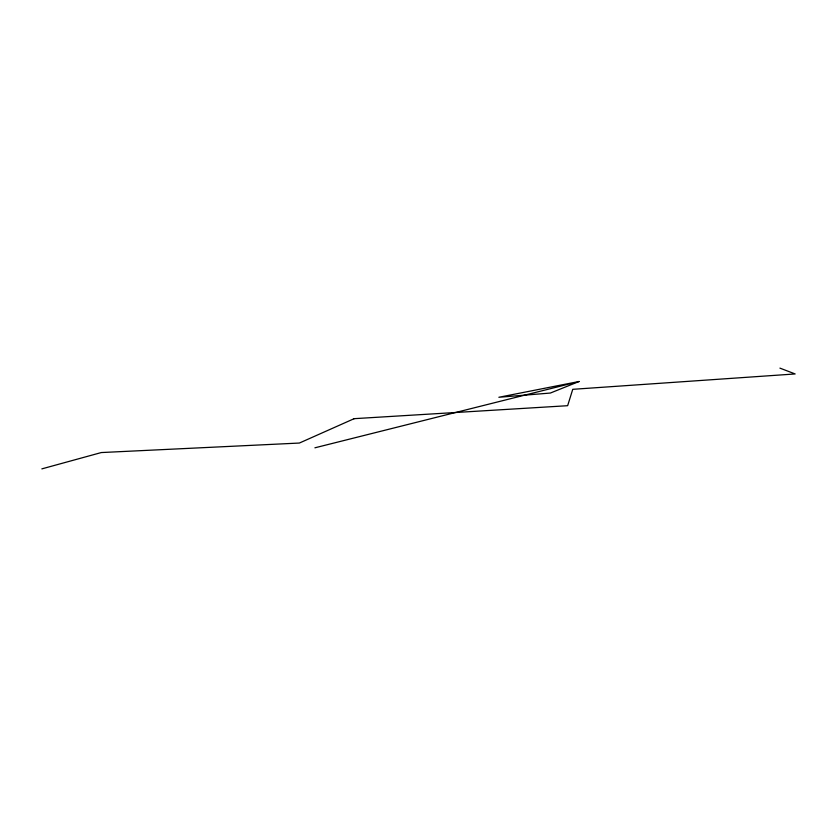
<?xml version="1.0" encoding="UTF-8"?>
<svg xmlns="http://www.w3.org/2000/svg" width="837" height="837" viewBox="0 0 837 837"><rect width="100%" height="100%" fill="white"/><g stroke="black" fill="none" stroke-linecap="round" stroke-linejoin="round"><path stroke-width="1.26" d="M567.653 405.663L572.749 389.32L795.15 373.951L779.927 368.123M354.26 418.626L299.374 443.045L101.298 452.555L41.85 468.877M579.12 381.484L550.369 393.045L498.862 397.272L579.12 381.484L314.9 447.816M353.716 418.699L567.088 405.736"/></g></svg>
